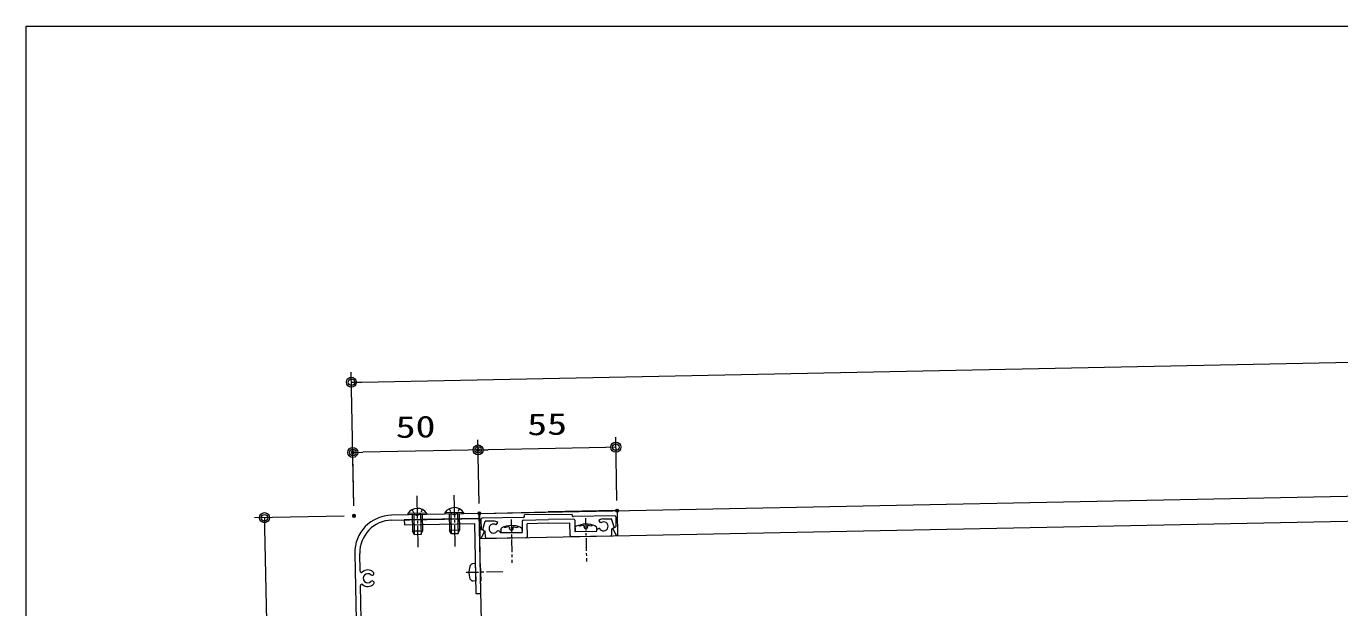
# Model space of a CAD drawing. Units: millimetres, scale not verified. Extents: x -791 to 791, y -562 to 562.
# Drawn here: x -791 to -267, y 330 to 562 of the extents above; entities that cross this region are included whole.
import ezdxf
from ezdxf.enums import TextEntityAlignment as Align

# ---------------------------------------------------------------- set-up
doc = ezdxf.new("R2010")
doc.units = ezdxf.units.MM
doc.header["$LTSCALE"] = 2
doc.header["$PDMODE"] = 32
doc.header["$PDSIZE"] = 1
for name, pattern in [('CHAIN1', [8, 5, -1, 1, -1]), ('CHAIN2', [12, 9, -1, 1, -1]), ('DASHED1', [1.8, 1.2, -0.6]), ('DASHED3', [4, 3, -1])]:
    doc.linetypes.add(name, pattern=pattern)
for name, color, linetype, lineweight in [('0-2_USERZ', 4, 'Continuous', 9), ('0-3_F-1', 7, 'Continuous', 9), ('0-6_0', 4, 'Continuous', 9), ('0-8_1', 7, 'Continuous', 9), ('0-9_KATAZAI', 7, 'Continuous', 9), ('0-C__1-0_', 3, 'Continuous', 9), ('0-D__1-C_', 3, 'Continuous', 9), ('1-0__0-7_0-B', 4, 'Continuous', 9)]:
    doc.layers.add(name, color=color, linetype=linetype, lineweight=lineweight)
doc.layers.add('0-7_DEFPOINTS', color=1, linetype='Continuous')
doc.styles.add('ＭＳ ゴシック', font='')
doc.styles.get('ＭＳ ゴシック').set_extended_font_data('MS Gothic')

# ---------------------------------------------------------------- blocks, each defined once
blk = doc.blocks.new('図枠')
at = {"layer": '0-3_F-1'}
blk.add_lwpolyline([(1581.2, 0), (0, 0), (0, 1124), (1581.2, 1124)], close=True, dxfattribs=at)
blk = doc.blocks.new('M4x8')
at = {"layer": '0-2_USERZ', "color": 1, "linetype": 'CHAIN2'}
blk.add_line((0, 15), (0, -26), dxfattribs=at)
at = {"layer": '0-2_USERZ'}
for p, q in [((7.5, 0), (-7.5, 0)), ((-4, 0), (-4, -13.2)), ((-2.691, 0), (-2.691, -15.817)), ((2.691, 0), (2.691, -15.817)), ((7.5, 1.018), (7.5, 0)), ((-2.6, -16), (-4, -13.2)), ((2.6, -16), (-2.6, -16)), ((2.6, -16), (4, -13.2))]:
    blk.add_line(p, q, dxfattribs=at)
for points in [[(7.5, 1.018), (-7.5, 1.018), (-7.5, 0)], [(4, 0), (4, -13.2), (-4, -13.2)]]:
    blk.add_lwpolyline(points, dxfattribs=at)
at = {"layer": '0-2_USERZ', "linetype": 'DASHED1'}
for points in [[(-4.1, 4.018), (-2.29, 0.307), (0, -0.91)], [(4.1, 4.018), (2.29, 0.307), (0, -0.91)]]:
    blk.add_lwpolyline(points, dxfattribs=at)
at = {"layer": '0-2_USERZ'}
blk.add_arc((0, -4.054), 9.054, 34.06671, 145.93329, dxfattribs=at)
blk = doc.blocks.new('丸ビス簡略')
at = {"layer": '0-6_0'}
for p, q in [((-7, 0), (-6.804, 2.239)), ((7, 0), (-7, 0)), ((7, 0), (6.804, 2.239))]:
    blk.add_line(p, q, dxfattribs=at)
at = {"layer": '0-6_0', "color": 1}
for p, q in [((0, -2.327), (0, 7.507)), ((0, -6.727), (0, -4.327)), ((0, -21.86), (0, -8.727))]:
    blk.add_line(p, q, dxfattribs=at)
at = {"layer": '0-6_0'}
for centre, radius, start, end in [((-4.214, 2.012), 2.6, 105.88085, 175), ((0, -12.8), 18, 74.11915, 105.88085), ((4.214, 2.012), 2.6, 5, 74.11915)]:
    blk.add_arc(centre, radius, start, end, dxfattribs=at)
blk = doc.blocks.new('m-3026')
at = {"layer": '0-8_1'}
for p, q in [((75.724, -4), (174.276, -4)), ((185.724, -4), (200, -4))]:
    blk.add_line(p, q, dxfattribs=at)
for points in [[(200, 0), (0, 0), (0, -4), (64.276, -4)], [(226, -30), (226, -100), (230, -100), (230, -30)]]:
    blk.add_lwpolyline(points, dxfattribs=at)
for centre, radius, start, end in [((200, -30), 30, 0, 90), ((70, -10), 6.6, 138.86049, 222.89536), ((64.276, -5), 1, 318.86049, 90), ((70, -10), 3.6, 317.10464, 222.89536), ((75.724, -5), 1, 90, 221.13951), ((70, -10), 6.6, 317.10464, 41.13951), ((180, -10), 6.6, 138.86049, 222.89536), ((174.276, -5), 1, 318.86049, 90), ((180, -10), 3.6, 317.10464, 222.89536), ((185.724, -5), 1, 90, 221.13951), ((180, -10), 6.6, 317.10464, 41.13951), ((200, -30), 26, 0, 90), ((66.264, -13.471), 1.5, 222.89536, 42.89536), ((73.736, -13.471), 1.5, 137.10464, 317.10464), ((176.264, -13.471), 1.5, 222.89536, 42.89536), ((183.736, -13.471), 1.5, 137.10464, 317.10464)]:
    blk.add_arc(centre, radius, start, end, dxfattribs=at)
blk = doc.blocks.new('A$C33623E19')
at = {"layer": '0-9_KATAZAI'}
for p, q in [((0, 19), (0, 0.4)), ((1, 20), (55, 20)), ((1.2, 15), (1.2, 7)), ((35, 16), (2.2, 16)), ((2.637, 7.079), (4.5, 13.6)), ((11.1, 13.6), (4.5, 13.6)), ((13.228, 10.504), (14.647, 12.439)), ((34, 13), (34, 4)), ((35, 14), (55, 14)), ((36, 17), (36, 18)), ((55, 18), (36, 18)), ((55, 11), (38, 11)), ((38, 1), (38, 11)), ((109, 20), (55, 20)), ((55, 18), (74, 18)), ((75, 14), (55, 14)), ((55, 11), (72, 11)), ((72, 1), (72, 11)), ((74, 17), (74, 18)), ((107.8, 16), (74.99, 16)), ((76, 13), (76, 4)), ((96.772, 10.504), (95.353, 12.439)), ((98.9, 13.6), (105.5, 13.6)), ((107.363, 7.079), (105.5, 13.6)), ((108.8, 15), (108.8, 7)), ((110, 19), (110, 0.4)), ((2.937, 6.38), (1.2, 7)), ((3.495, 4.991), (1.2, 0.4)), ((2.945, 6.377), (4.5, 5.6)), ((4.5, 1), (4.5, 5.6)), ((5.529, 0), (38, 0)), ((14.402, 6.165), (16.48, 5.262)), ((16.48, 4), (16.48, 5.262)), ((34, 4), (16.536, 4)), ((72, 0), (104.471, 0)), ((76, 4), (93.464, 4)), ((95.598, 6.165), (93.52, 5.262)), ((93.52, 4), (93.52, 5.262)), ((107.055, 6.377), (105.5, 5.6)), ((105.5, 1), (105.5, 5.6)), ((106.505, 4.991), (108.8, 0.4)), ((107.063, 6.38), (108.8, 7))]:
    blk.add_line(p, q, dxfattribs=at)
at = {"layer": '0-9_KATAZAI', "linetype": 'DASHED3'}
for p, q in [((0, 0.4), (1.2, 0.4)), ((108.8, 0.4), (110, 0.4))]:
    blk.add_line(p, q, dxfattribs=at)
at = {"layer": '0-9_KATAZAI'}
for centre, radius, start, end in [((1, 19), 1, 90, 180), ((2.2, 15), 1, 90, 180), ((11.1, 7.6), 3.6, 53.75993, 336.51333), ((11.1, 7.6), 6, 53.7597, 90), ((35, 13), 1, 90, 180), ((35, 17), 1, 270, 0), ((75, 17), 1, 180, 270), ((75, 13), 1, 0, 90), ((98.9, 7.6), 6, 90, 126.2403), ((98.9, 7.6), 3.6, 203.48666, 126.24007), ((107.8, 15), 1, 0, 90), ((109, 19), 1, 0, 90), ((3.214, 6.914), 0.6, 164.05553, 243.43495), ((2.601, 5.438), 1, 333.43585, 70.34631), ((5.5, 1), 1, 180, 270), ((37, 1), 1, 270, 0), ((73, 1), 1, 180, 270), ((104.5, 1), 1, 270, 0), ((107.399, 5.438), 1, 109.65369, 206.56414), ((106.786, 6.914), 0.6, 296.56503, 15.94447)]:
    blk.add_arc(centre, radius, start, end, dxfattribs=at)
blk = doc.blocks.new('A$C4B567DED-1')
at = {"layer": '1-0__0-7_0-B', "linetype": 'CHAIN1'}
blk.add_line((10.516, 0), (-24.057, 0), dxfattribs=at)
at = {"layer": '1-0__0-7_0-B'}
for p, q in [((2.658, 8.48), (0, 8.48)), ((4.141, 1.32), (3.32, 1.32)), ((4.726, 2.055), (4.19, 4.378)), ((4.141, -1.319), (3.32, -1.319)), ((4.726, -2.055), (4.19, -4.378))]:
    blk.add_line(p, q, dxfattribs=at)
blk.add_lwpolyline([(2.658, -8.48), (0, -8.48), (0, 8.48)], dxfattribs=at)
for centre, radius, start, end in [((3.32, 0), 1.32, 88.68166, 270), ((3.32, 0), 1.32, 90, 271.31831), ((2.658, 6.56), 1.92, 24.46584, 90), ((4.141, 1.92), 0.6, 270, 13.00099), ((5.164, 4.602), 1, 94.00024, 192.99928), ((-11.76, 0), 17.76, 335.53461, 24.46536), ((2.658, -6.56), 1.92, 270, 335.53413), ((4.141, -1.92), 0.6, 346.99898, 90), ((5.164, -4.602), 1, 167.00069, 265.99973)]:
    blk.add_arc(centre, radius, start, end, dxfattribs=at)
blk = doc.blocks.new('DOT1')
at = {"layer": '0-6_0', "color": 7}
blk.add_line((0, 0), (-2, 0), dxfattribs=at)
for radius in [1, 0.65]:
    blk.add_circle((0, 0), radius, dxfattribs=at)

msp = doc.modelspace()

# ---------------------------------------------------------------- linework, layer by layer
at = {"layer": '0-2_USERZ', "color": 3}
for p, q in [((-656.885, 419.921), (259.361, 438.246)), ((-659.897, 370.491), (-660.964, 423.84)), ((-659.897, 370.491), (-660.404, 395.814)), ((-609.907, 371.49), (-610.414, 396.814)), ((-609.907, 371.49), (-610.414, 396.814)), ((-559.344, 393.835), (-606.334, 392.895)), ((-554.918, 372.59), (-555.425, 397.914)), ((-614.333, 392.735), (-656.324, 391.895)), ((-607.828, 267.511), (-609.827, 367.491)), ((-663.816, 366.412), (-699.561, 365.697)), ((-695.482, 361.777), (-693.342, 254.799))]:
    msp.add_line(p, q, dxfattribs=at)
msp.add_point((-659.817, 366.491), dxfattribs=at)
at = {"layer": '0-7_DEFPOINTS'}
for p in [(-610.334, 392.815), (-660.324, 391.815), (-659.817, 366.491), (-659.817, 366.491), (-609.827, 367.491), (-609.827, 367.491), (-554.838, 368.591)]:
    msp.add_point(p, dxfattribs=at)
at = {"layer": '0-9_KATAZAI'}
msp.add_lwpolyline([(-611.187, 335.458), (-609.187, 335.498), (-609.787, 365.492), (-639.781, 364.892), (-639.741, 362.892), (-611.747, 363.452)], close=True, dxfattribs=at)
at = {"layer": '0-C__1-0_'}
for points in [[(-609.827, 367.491), (-290.185, 373.884), (264.427, 384.976)], [(-609.627, 357.493), (-290.185, 363.882), (242.931, 374.544)]]:
    msp.add_lwpolyline(points, dxfattribs=at)
at = {"layer": '0-D__1-C_'}
msp.add_line((-609.426, 347.454), (-609.286, 340.456), dxfattribs=at)

# ---------------------------------------------------------------- block references
at = {"layer": '0-2_USERZ'}
msp.add_blockref('図枠', (-790.6, -562), dxfattribs=at)
for name, p, xscale, yscale, rotation in [('DOT1', (-660.884, 419.841), 2, 2, 181.14576), ('DOT1', (-660.324, 391.815), 2, 2, 181.14576), ('DOT1', (-610.334, 392.815), 2, 2, 1.14576), ('DOT1', (-610.334, 392.815), 2, 2, 181.14576), ('DOT1', (-555.345, 393.915), 2, 2, 1.14576), ('M4x8', (-634.594, 366.996), 0.5, 0.5, 1.14576), ('M4x8', (-619.825, 367.291), 0.5, 0.5, 1.14576), ('DOT1', (-695.562, 365.777), 2, 2, 91.14576), ('A$C33623E19', (-609.627, 357.493), 0.5, 0.5, 1.14576), ('A$C4B567DED-1', (-597.036, 359.746), -0.5, 0.5, 271.14576), ('A$C4B567DED-1', (-567.31, 360.34), -0.5, 0.5, 271.14576), ('丸ビス簡略', (-611.356, 343.915), 0.5, 0.5, 91.14576)]:
    msp.add_blockref(name, p, dxfattribs=dict(at, xscale=xscale, yscale=yscale, rotation=rotation))
at = {"layer": '0-9_KATAZAI', "xscale": 0.5, "yscale": 0.5, "rotation": 91.14576}
msp.add_blockref('m-3026', (-657.518, 251.514), dxfattribs=at)

# ---------------------------------------------------------------- texts
at = {"layer": '0-2_USERZ', "color": 3, "style": 'ＭＳ ゴシック', "width": 1.35}
for s, p in [('50', (-643.098, 394.995)), ('55', (-590.609, 396.045))]:
    msp.add_text(s, height=8.666, rotation=1.146, dxfattribs=at).set_placement(p, align=Align.BOTTOM_LEFT)

doc.saveas('drawing.dxf')
